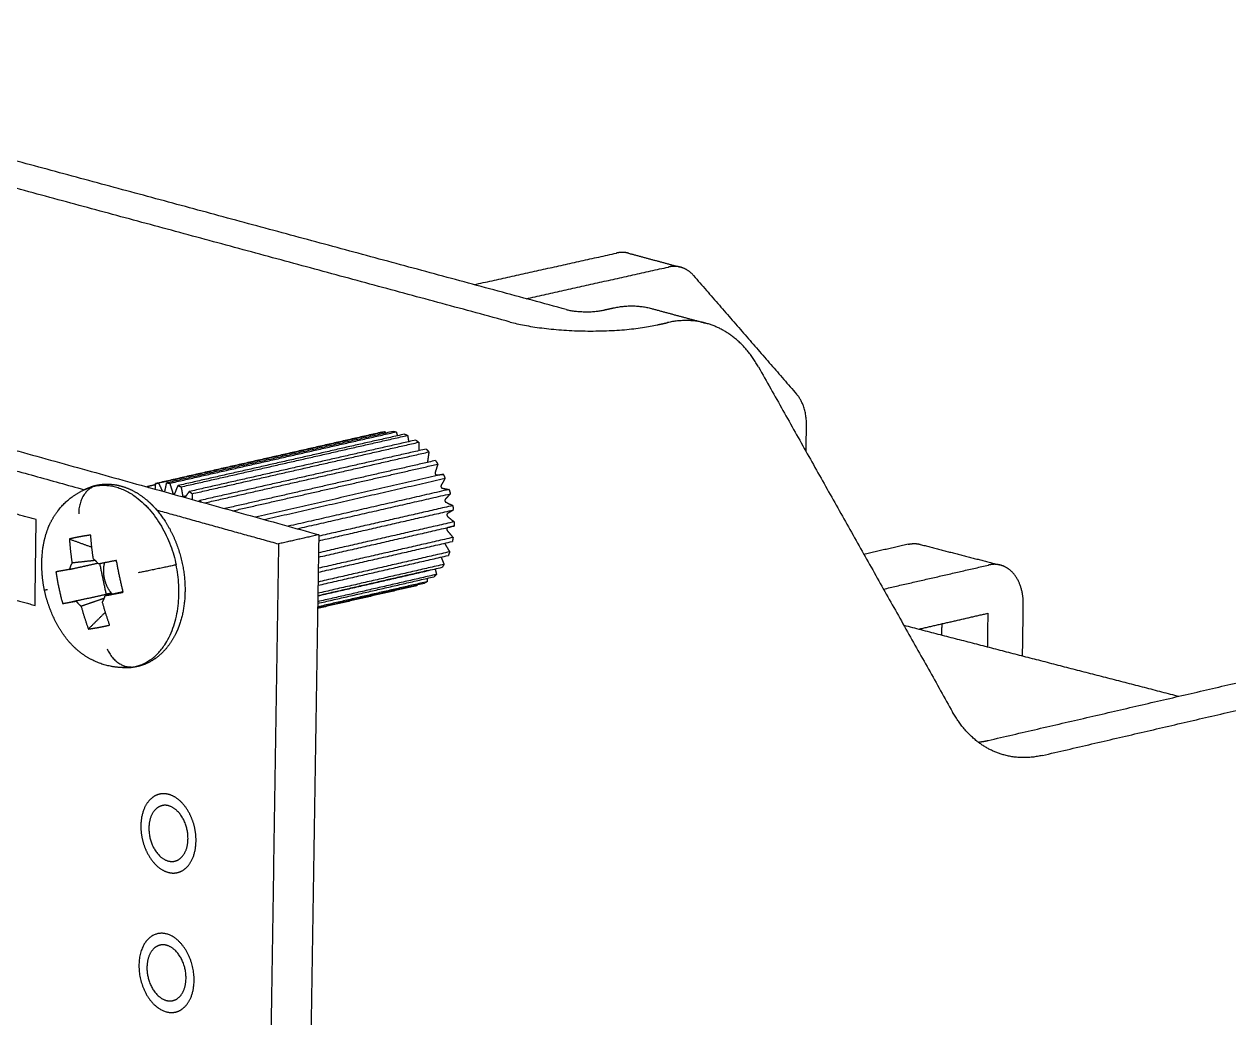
# Model space of a CAD drawing. Header units: millimetres. Extents: x 181 to 381, y 0 to 208.
# Drawn here: x 318.3 to 340.66, y 188.57 to 207.03 of the extents above; entities that cross this region are included whole.
import ezdxf

# ---------------------------------------------------------------- set-up
doc = ezdxf.new("R2010")
doc.units = ezdxf.units.MM
doc.layers.add('Make2D$可见线$曲线', color=7, linetype='Continuous', true_color=0x000000)

msp = doc.modelspace()

# ---------------------------------------------------------------- linework, layer by layer
at = {"layer": 'Make2D$可见线$曲线', "color": 18, "lineweight": -3, "true_color": 0x000000}
for points, weights, degree in [([(328.363, 201.726), (318.447, 204.405), (308.744, 207.026)], [1009.75842841, 1020.82189906, 1031.88536972], 2), ([(327.323, 201.494), (317.409, 204.178), (307.708, 206.804)], [1008.7990402, 1019.86251086, 1030.92598151], 2), ([(302.787, 203.384), (313.156, 200.498), (323.769, 197.545)], [1028.4003331, 1016.55312311, 1004.70591313], 2), ([(326.655, 202.188), (327.977, 202.481), (329.295, 202.774)], [1053.73608506, 1055.00891554, 1056.28174602], 2), ([(329.52, 202.771), (329.412, 202.8), (329.295, 202.774)], [1016.81757944, 1020.74508899, 1056.28174602], 2), ([(329.52, 202.771), (330.002, 202.641), (330.484, 202.512)], [1016.81757944, 1016.28311076, 1015.74864207], 2), ([(304.974, 202.404), (312.136, 200.408), (319.414, 198.38)], [1024.34157826, 1016.18142143, 1008.0212646], 2), ([(327.618, 201.927), (328.94, 202.222), (330.259, 202.515)], [1052.62542076, 1053.89825018, 1055.1710796], 2), ([(330.484, 202.512), (330.376, 202.541), (330.259, 202.515)], [1015.74864207, 1019.67190299, 1055.1710796], 2), ([(330.723, 202.358), (330.621, 202.475), (330.484, 202.512)], [1055.68383753, 1010.8222186, 1015.74864207], 2), ([(330.723, 202.358), (331.682, 201.255), (332.637, 200.155)], [1055.68383753, 1056.9358053, 1058.18777307], 2), ([(328.363, 201.726), (328.699, 201.635), (329.045, 201.713)], [1009.75842841, 713.745245502, 1009.70800234], 2), ([(329.045, 201.713), (329.14, 201.734), (329.235, 201.755)], [1009.70800234, 1009.79580107, 1009.88359979], 2), ([(329.235, 201.755), (329.601, 201.837), (329.942, 201.745)], [1009.88359979, 968.244005468, 957.165880269], 2), ([(329.942, 201.745), (330.446, 201.609), (330.95, 201.473)], [957.165880269, 956.639897495, 956.113914722], 2), ([(327.323, 201.494), (328.666, 201.131), (330.053, 201.441)], [1008.7990402, 712.281495839, 1008.59733592], 2), ([(330.053, 201.441), (330.148, 201.462), (330.243, 201.483)], [1008.59733592, 1008.68513465, 1008.77293337], 2), ([(330.95, 201.473), (330.609, 201.565), (330.243, 201.483)], [956.113914722, 967.179490552, 1008.77293337], 2), ([(331.93, 200.659), (331.566, 201.307), (330.95, 201.473)], [1010.61694646, 936.783030674, 956.113914722], 2), ([(331.93, 200.659), (333.736, 197.447), (335.533, 194.251)], [1010.61694646, 1013.15105011, 1015.68515376], 2), ([(332.821, 199.569), (332.826, 199.938), (332.637, 200.155)], [1058.52116034, 977.866990336, 1058.18777307], 2), ([(320.794, 198.504), (322.899, 198.982), (324.997, 199.459)], [1008.00490687, 1009.93380162, 1011.86269637], 2), ([(325.149, 199.462), (323.051, 198.986), (320.946, 198.507)], [1011.68457718, 1009.75568243, 1007.82678768], 2), ([(324.942, 199.449), (324.969, 199.455), (324.997, 199.459)], [1011.92860305, 1011.49224046, 1011.86269637], 2), ([(324.997, 199.459), (325.004, 199.445), (325.01, 199.431)], [1011.86269637, 1011.85771629, 1011.85273621], 2), ([(325.149, 199.462), (325.177, 199.46), (325.206, 199.455)], [1011.68457718, 1011.24856106, 1011.61955802], 2), ([(332.813, 199.088), (332.817, 199.328), (332.821, 199.569)], [1058.63265633, 1058.57690834, 1058.52116034], 2), ([(324.942, 199.449), (322.845, 198.972), (320.739, 198.494)], [1011.92860305, 1009.99970831, 1008.07081356], 2), ([(321.003, 198.5), (323.108, 198.978), (325.206, 199.455)], [1007.76176853, 1009.69066328, 1011.61955802], 2), ([(325.361, 199.412), (323.263, 198.936), (321.158, 198.457)], [1011.44771971, 1009.51882496, 1007.58993021], 2), ([(321.214, 198.433), (323.32, 198.912), (325.418, 199.389)], [1007.52864023, 1009.45753498, 1011.38642973], 2), ([(325.569, 199.302), (323.471, 198.825), (321.365, 198.346)], [1011.22838246, 1009.29948771, 1007.37059296], 2), ([(321.42, 198.306), (323.525, 198.785), (325.623, 199.262)], [1007.31571082, 1009.24460557, 1011.17350032], 2), ([(324.75, 199.371), (324.75, 199.372), (324.75, 199.373)], [1012.16929582, 1012.16921403, 1012.16913224], 2), ([(325.206, 199.455), (325.217, 199.419), (325.229, 199.382)], [1011.61955802, 1011.61378525, 1011.60801248], 2), ([(325.361, 199.412), (325.389, 199.402), (325.418, 199.389)], [1011.44771971, 1011.0134743, 1011.38642973], 2), ([(325.418, 199.389), (325.427, 199.33), (325.437, 199.272)], [1011.38642973, 1011.38731133, 1011.38819293], 2), ([(325.569, 199.302), (325.596, 199.283), (325.623, 199.262)], [1011.22838246, 1010.79725462, 1011.17350032], 2), ([(325.623, 199.262), (325.624, 199.183), (325.626, 199.104)], [1011.17350032, 1011.18813008, 1011.20275984], 2), ([(325.763, 199.136), (323.666, 198.658), (321.56, 198.179)], [1011.0361515, 1009.10725675, 1007.178362], 2), ([(321.65, 198.135), (323.735, 198.609), (325.813, 199.082)], [1007.1693303, 1009.07970307, 1010.99007583], 2), ([(325.763, 199.136), (325.788, 199.11), (325.813, 199.082)], [1011.0361515, 1010.60935185, 1010.99007583], 2), ([(325.813, 199.082), (325.801, 198.996), (325.789, 198.91)], [1010.99007583, 1011.02163926, 1011.05320269], 2), ([(325.936, 198.921), (323.985, 198.476), (322.026, 198.03)], [1010.87942826, 1009.08440251, 1007.28937676], 2), ([(322.174, 197.989), (324.08, 198.423), (325.978, 198.855)], [1007.35130791, 1009.09774035, 1010.84417279], 2), ([(325.789, 198.91), (325.788, 198.899), (325.792, 198.888)], [1011.05320269, 912.633869595, 942.712069301], 2), ([(325.978, 198.855), (325.954, 198.778), (325.929, 198.7)], [1010.84417279, 1010.8890752, 1010.93397761], 2), ([(325.936, 198.921), (325.958, 198.889), (325.978, 198.855)], [1010.87942826, 1010.45797824, 1010.84417279], 2), ([(326.08, 198.666), (324.341, 198.269), (322.595, 197.871)], [1010.7650623, 1009.16470231, 1007.56434232], 2), ([(322.756, 197.827), (324.437, 198.21), (326.113, 198.592)], [1007.65878782, 1009.20047783, 1010.74216785], 2), ([(325.955, 198.653), (326.018, 198.659), (326.08, 198.666)], [1010.91402424, 1010.83954327, 1010.7650623], 2), ([(326.113, 198.592), (326.077, 198.527), (326.04, 198.461)], [1010.74216785, 1010.79844679, 1010.85472574], 2), ([(326.08, 198.666), (326.097, 198.63), (326.113, 198.592)], [1010.7650623, 1010.34974954, 1010.74216785], 2), ([(319.619, 198.45), (319.31, 198.342), (319.313, 197.933)], [1007.06034156, 821.943897475, 1006.6817667], 2), ([(319.381, 198.362), (319.444, 198.398), (319.512, 198.421)], [931.793167868, 948.951990094, 970.234392102], 2), ([(319.512, 198.421), (319.515, 198.422), (319.518, 198.423)], [970.234392102, 971.135209904, 972.043415369], 2), ([(319.518, 198.423), (319.568, 198.44), (319.619, 198.45)], [972.043415369, 988.359675824, 1007.06034156], 2), ([(319.619, 198.45), (320.759, 198.668), (321.123, 196.985)], [1007.06034156, 711.138615056, 1005.64009018], 2), ([(320.575, 198.434), (320.586, 198.44), (320.597, 198.445)], [1008.07737218, 1008.08218819, 1008.24742896], 2), ([(320.597, 198.445), (320.668, 198.461), (320.739, 198.477)], [1008.24742896, 1008.31228759, 1008.37714621], 2), ([(320.597, 198.445), (320.605, 198.434), (320.612, 198.423)], [1008.24742896, 1008.24086859, 1008.23430822], 2), ([(320.735, 198.389), (320.737, 198.442), (320.739, 198.494)], [1008.09826719, 1008.08454037, 1008.07081356], 2), ([(320.739, 198.494), (320.767, 198.5), (320.794, 198.504)], [1008.07081356, 1007.63598908, 1008.00490687], 2), ([(320.794, 198.504), (320.831, 198.428), (320.867, 198.352)], [1008.00490687, 1007.97799006, 1007.95107325], 2), ([(320.913, 198.349), (320.903, 198.347), (320.893, 198.345)], [1007.98343853, 1007.97445931, 1007.9654801], 2), ([(320.911, 198.341), (320.929, 198.424), (320.946, 198.507)], [1007.90194368, 1007.86436568, 1007.82678768], 2), ([(320.911, 198.34), (320.911, 198.341), (320.911, 198.341)], [998.48110447, 1003.03382728, 1007.90194368], 2), ([(320.946, 198.507), (320.974, 198.505), (321.003, 198.5)], [1007.82678768, 1007.39230967, 1007.76176853], 2), ([(321.003, 198.5), (321.031, 198.411), (321.059, 198.322)], [1007.76176853, 1007.74764339, 1007.73351826], 2), ([(321.098, 198.311), (321.128, 198.384), (321.158, 198.457)], [1007.69018446, 1007.64005733, 1007.58993021], 2), ([(321.158, 198.457), (321.186, 198.446), (321.214, 198.433)], [1007.58993021, 1007.15722292, 1007.52864023], 2), ([(321.214, 198.433), (321.23, 198.341), (321.245, 198.249)], [1007.52864023, 1007.53003054, 1007.53142084], 2), ([(321.289, 198.235), (321.327, 198.291), (321.365, 198.346)], [1007.48352369, 1007.42705833, 1007.37059296], 2), ([(321.365, 198.346), (321.393, 198.327), (321.42, 198.306)], [1007.37059296, 1006.94100324, 1007.31571082], 2), ([(326.189, 198.384), (324.698, 198.043), (323.204, 197.702)], [1010.69805194, 1009.32663185, 1007.95521176], 2), ([(326.059, 198.409), (326.124, 198.396), (326.189, 198.384)], [1010.84359665, 1010.7708243, 1010.69805194], 2), ([(326.189, 198.384), (326.2, 198.344), (326.211, 198.304)], [1010.69805194, 1010.28939587, 1010.68851912], 2), ([(318.524, 197.825), (318.143, 197.93), (317.762, 198.036), (317.382, 198.142)], [1009.17585072, 1009.60093784, 1010.02602495, 1010.45111206], 3), ([(321.086, 198.3), (321.094, 198.302), (321.098, 198.311)], [942.683146641, 905.002163359, 1007.69018446], 2), ([(321.308, 198.263), (321.277, 198.256), (321.245, 198.249)], [1007.58927837, 1007.56034961, 1007.53142084], 2), ([(321.245, 198.249), (321.245, 198.248), (321.246, 198.247)], [1007.53142084, 998.464253643, 990.491451221], 2), ([(321.42, 198.306), (321.421, 198.252), (321.422, 198.198)], [1007.31571082, 1007.32572868, 1007.33574655], 2), ([(321.543, 198.164), (321.552, 198.172), (321.56, 198.179)], [1007.2013801, 1007.18987105, 1007.178362], 2), ([(321.56, 198.179), (321.573, 198.166), (321.585, 198.152)], [1007.178362, 1006.9644301, 1006.95407888], 2), ([(323.371, 197.656), (324.793, 197.98), (326.211, 198.304)], [1008.07852036, 1009.38351974, 1010.68851912], 2), ([(326.211, 198.304), (326.164, 198.254), (326.117, 198.203)], [1010.68851912, 1010.75371494, 1010.81891076], 2), ([(326.129, 198.148), (326.193, 198.117), (326.256, 198.085)], [1010.81709235, 1010.74920911, 1010.68132587], 2), ([(320.609, 198.04), (320.588, 198.058), (320.567, 198.076)], [860.037345721, 860.702485042, 861.800325263], 2), ([(320.761, 198.004), (321.89, 197.689), (323.022, 197.374)], [1006.52470322, 1005.27428137, 1004.02385952], 2), ([(323.767, 197.432), (325.019, 197.718), (326.267, 198.004)], [1008.38722053, 1009.53639592, 1010.68557131], 2), ([(326.256, 198.085), (325.014, 197.801), (323.769, 197.517)], [1010.68132587, 1009.53797932, 1008.39463278], 2), ([(326.267, 198.004), (326.212, 197.97), (326.157, 197.937)], [1010.68557131, 1010.75683463, 1010.82809795], 2), ([(326.256, 198.085), (326.263, 198.045), (326.267, 198.004)], [1010.68132587, 1010.27955496, 1010.68557131], 2), ([(318.503, 196.232), (318.51, 196.763), (318.517, 197.294), (318.524, 197.825)], [1009.52611916, 1009.40936301, 1009.29260687, 1009.17585072], 3), ([(323.763, 197.128), (325.023, 197.417), (326.28, 197.705)], [1008.41921484, 1009.57633405, 1010.73345325], 2), ([(326.281, 197.784), (325.024, 197.497), (323.764, 197.208)], [1010.71561509, 1009.55864855, 1008.40168201], 2), ([(326.28, 197.705), (326.219, 197.689), (326.158, 197.674)], [1010.73345325, 1010.80766952, 1010.8818858], 2), ([(326.161, 197.881), (326.221, 197.833), (326.281, 197.784)], [1010.83566969, 1010.77564239, 1010.71561509], 2), ([(326.281, 197.784), (326.281, 197.744), (326.28, 197.705)], [1010.71561509, 1010.32065691, 1010.73345325], 2), ([(319.331, 197.505), (319.232, 197.486), (319.14, 197.465)], [1006.60210005, 1006.25213156, 1006.8465277], 2), ([(319.14, 197.465), (319.157, 197.242), (319.19, 197.019)], [1006.8465277, 1005.85278824, 1006.79059741], 2), ([(319.14, 197.465), (319.349, 197.389), (319.557, 197.314)], [1006.8465277, 1007.00970193, 1007.17287617], 2), ([(319.536, 197.539), (319.43, 197.523), (319.331, 197.505)], [1006.36887484, 1006.0131937, 1006.60210005], 2), ([(319.585, 197.094), (319.553, 197.316), (319.536, 197.539)], [1006.31294456, 1005.37559059, 1006.36887439], 2), ([(323.769, 197.545), (323.396, 197.459), (323.022, 197.374)], [1004.70591313, 1004.36488632, 1004.02385952], 2), ([(323.769, 197.545), (323.572, 184.993), (323.377, 172.51)], [1004.70591313, 1007.47678634, 1010.24765956], 2), ([(326.261, 197.494), (325.012, 197.208), (323.76, 196.921)], [1010.799421, 1009.6494124, 1008.4994038], 2), ([(326.153, 197.621), (326.207, 197.558), (326.261, 197.494)], [1010.89851677, 1010.84896889, 1010.799421], 2), ([(326.261, 197.494), (326.256, 197.456), (326.248, 197.419)], [1010.799421, 1010.41090537, 1010.83007226], 2), ([(323.022, 197.374), (322.827, 184.814), (322.634, 172.323)], [1004.02385952, 1006.79473274, 1009.56560595], 2), ([(326.198, 197.227), (324.978, 196.947), (323.755, 196.666)], [1010.92908089, 1009.80605735, 1008.68303381], 2), ([(323.759, 196.848), (325.005, 197.134), (326.248, 197.419)], [1008.54077698, 1009.68542462, 1010.83007226], 2), ([(326.104, 197.386), (326.105, 197.382), (326.107, 197.379)], [956.22147181, 975.026810125, 1011.00288686], 2), ([(326.107, 197.379), (326.153, 197.303), (326.198, 197.227)], [1011.00288686, 1010.96598387, 1010.92908089], 2), ([(326.198, 197.227), (326.187, 197.193), (326.174, 197.16)], [1010.92908089, 1010.54635605, 1010.97120564], 2), ([(334.708, 197.367), (334.298, 197.273), (333.887, 197.179)], [1054.51027261, 1054.11256103, 1053.71484945], 2), ([(334.708, 197.367), (334.795, 197.386), (334.867, 197.383), (334.93, 197.366)], [1054.51027261, 1054.59447462, 1054.66887299, 1054.73773968], 3), ([(334.93, 197.365), (335.661, 197.176), (336.394, 196.987)], [945.678209839, 944.925742391, 944.173274943], 2), ([(319.19, 197.019), (319.158, 196.967), (319.141, 196.9)], [1006.79059741, 995.346059927, 1006.87228041], 2), ([(319.141, 196.9), (319.316, 196.939), (319.491, 196.978), (319.666, 197.017)], [1006.87228041, 1007.00617741, 1007.13972169, 1007.27268533], 3), ([(319.619, 197.066), (319.476, 197.051), (319.333, 197.035), (319.19, 197.019)], [1007.17131584, 1007.04445224, 1006.91754014, 1006.79059741], 3), ([(319.679, 197.001), (319.636, 197.057), (319.585, 197.094)], [1006.22286404, 994.776018757, 1006.31294456], 2), ([(320.014, 197.066), (319.84, 197.032), (319.679, 197.001)], [1005.90796427, 1005.0993549, 1006.22286358], 2), ([(319.826, 196.44), (319.766, 196.723), (319.706, 197.006)], [1007.46674726, 1007.47798474, 1007.48922221], 2), ([(319.791, 197.023), (319.753, 196.891), (319.785, 196.738)], [996.602771992, 947.35232209, 1007.45232516], 2), ([(320.139, 196.476), (320.069, 196.769), (320.014, 197.066)], [1005.88461179, 1004.00227775, 1005.90796337], 2), ([(323.754, 196.605), (324.965, 196.883), (326.174, 197.16)], [1008.74647564, 1009.85884064, 1010.97120564], 2), ([(326.039, 197.129), (326.066, 197.062), (326.094, 196.994)], [1011.13479654, 1011.11686226, 1011.09892799], 2), ([(336.192, 193.724), (343.428, 195.402), (350.569, 197.058)], [1018.63983327, 1025.47176364, 1032.30369401], 2), ([(319.141, 196.9), (319.008, 196.876), (318.891, 196.855)], [1006.87227995, 1006.10327281, 1007.26447105], 2), ([(318.891, 196.855), (318.935, 196.557), (319.015, 196.266)], [1007.26447016, 1005.36926507, 1007.24111858], 2), ([(319.174, 196.916), (319.174, 196.912), (319.174, 196.908)], [941.496263576, 942.264600959, 943.040221893], 2), ([(320.327, 195.089), (321.469, 195.298), (321.123, 196.985)], [1006.92702059, 711.044210843, 1005.64009018], 2), ([(321.123, 196.985), (320.772, 196.907), (320.42, 196.838)], [1005.64009018, 820.805666065, 1005.61611211], 2), ([(325.954, 196.807), (324.853, 196.554), (323.75, 196.301)], [1011.30153917, 1010.28780054, 1009.27406192], 2), ([(323.751, 196.409), (324.907, 196.674), (326.059, 196.939)], [1009.02796241, 1010.08932379, 1011.15068518], 2), ([(326.094, 196.994), (324.924, 196.726), (323.752, 196.457)], [1011.09892799, 1010.02224333, 1008.94555868], 2), ([(325.797, 196.88), (324.775, 196.645), (323.752, 196.41)], [1011.46950349, 1010.52878013, 1009.58805678], 2), ([(325.766, 196.873), (325.766, 196.872), (325.766, 196.872)], [936.095949311, 936.036519212, 936.483242733], 2), ([(325.954, 196.807), (325.933, 196.785), (325.91, 196.765)], [1011.30153917, 1010.92746787, 1011.36066676], 2), ([(325.928, 196.909), (325.941, 196.858), (325.954, 196.807)], [1011.30986385, 1011.30570151, 1011.30153917], 2), ([(326.094, 196.994), (326.077, 196.966), (326.059, 196.939)], [1011.09892799, 1010.72108911, 1011.15068518], 2), ([(334.249, 196.535), (335.225, 196.758), (336.199, 196.981)], [1050.91600682, 1051.85914399, 1052.80228116], 2), ([(336.42, 196.98), (336.357, 196.998), (336.286, 197.001), (336.199, 196.981)], [1053.02974823, 1052.96088154, 1052.88648317, 1052.80228116], 3), ([(337.199, 193.446), (344.437, 195.127), (351.578, 196.786)], [1017.52916685, 1024.36109722, 1031.19302759], 2), ([(319.785, 196.738), (319.821, 196.57), (319.923, 196.458)], [1007.45232516, 941.416501413, 1007.34964524], 2), ([(325.783, 196.673), (324.767, 196.439), (323.748, 196.205)], [1011.52805935, 1010.59178039, 1009.65550142], 2), ([(323.748, 196.191), (324.742, 196.419), (325.733, 196.647)], [1009.76539873, 1010.67868595, 1011.59197318], 2), ([(325.591, 196.598), (324.67, 196.387), (323.748, 196.175)], [1011.76858853, 1010.92047546, 1010.0723624], 2), ([(323.749, 196.269), (324.831, 196.517), (325.91, 196.765)], [1009.37237702, 1010.36652189, 1011.36066676], 2), ([(325.105, 196.72), (325.105, 196.721), (325.105, 196.721)], [1012.30985269, 1012.30984201, 1012.30983133], 2), ([(325.218, 196.747), (325.218, 196.746), (325.217, 196.746)], [1012.17250919, 1012.17306728, 1012.17362536], 2), ([(325.275, 196.759), (325.274, 196.759), (325.274, 196.76)], [1012.10406634, 1012.10417506, 1012.10428379], 2), ([(325.591, 196.598), (325.564, 196.592), (325.536, 196.589)], [1011.76858853, 1011.39809468, 1011.83449524], 2), ([(325.592, 196.614), (325.591, 196.606), (325.591, 196.598)], [1011.76437326, 1011.76648089, 1011.76858853], 2), ([(325.783, 196.673), (325.759, 196.659), (325.733, 196.647)], [1011.52805935, 1011.15647259, 1011.59197318], 2), ([(325.777, 196.735), (325.78, 196.704), (325.783, 196.673)], [1011.52257104, 1011.5253152, 1011.52805935], 2), ([(317.361, 196.551), (317.741, 196.444), (318.122, 196.338), (318.503, 196.232)], [1010.8013805, 1010.37629338, 1009.95120627, 1009.52611916], 3), ([(318.736, 196.523), (318.681, 196.513), (318.681, 196.516)], [1007.64825916, 941.131232077, 922.628750568], 2), ([(319.015, 196.266), (319.42, 196.353), (319.826, 196.44)], [1007.24111858, 1007.35393292, 1007.46674726], 2), ([(319.923, 196.458), (319.703, 196.409), (319.484, 196.36), (319.265, 196.312)], [1007.34964524, 1007.18359014, 1007.01653533, 1006.84892793], 3), ([(319.358, 196.219), (319.502, 196.269), (319.646, 196.319), (319.79, 196.369)], [1006.75884741, 1006.89406923, 1007.02928316, 1007.16448353], 3), ([(319.754, 196.293), (319.786, 196.345), (319.803, 196.412)], [1006.28119455, 994.748149411, 1006.19951156], 2), ([(319.803, 196.412), (319.914, 196.438), (320.025, 196.463), (320.136, 196.488)], [1006.19951156, 1006.3199152, 1006.44048313, 1006.56129259], 3), ([(319.803, 196.412), (319.964, 196.443), (320.139, 196.476)], [1006.1995111, 1005.07602466, 1005.88461179], 2), ([(319.923, 196.458), (319.874, 196.449), (319.826, 196.44)], [1007.34964524, 1007.40819625, 1007.46674726], 2), ([(319.937, 196.443), (319.93, 196.45), (319.923, 196.458)], [1006.51172052, 1006.55873201, 1007.34964524], 2), ([(319.015, 196.266), (319.132, 196.287), (319.265, 196.312)], [1007.24111858, 1006.07994258, 1006.84892747], 2), ([(319.265, 196.312), (319.308, 196.256), (319.358, 196.219)], [1006.84892793, 995.318190581, 1006.75884741], 2), ([(319.358, 196.219), (319.418, 196.003), (319.493, 195.793)], [1006.75884741, 1005.80370664, 1006.780208], 2), ([(319.809, 196.107), (319.651, 195.95), (319.493, 195.793)], [1007.12262281, 1006.95141541, 1006.780208], 2), ([(319.888, 195.866), (319.814, 196.077), (319.754, 196.293)], [1006.30255515, 1005.32650876, 1006.28119455], 2), ([(336.831, 195.295), (336.838, 195.766), (336.845, 196.238)], [1053.86358787, 1053.75534599, 1053.64710411], 2), ([(334.905, 195.792), (335.546, 195.939), (336.186, 196.086)], [1051.76730075, 1052.38740254, 1053.00750432], 2), ([(335.334, 195.681), (335.335, 195.786), (335.337, 195.891)], [1054.11608816, 1054.09196978, 1054.0678514], 2), ([(336.186, 196.086), (336.181, 195.775), (336.177, 195.464)], [1053.00750432, 1053.07889749, 1053.15029066], 2), ([(319.493, 195.793), (319.586, 195.806), (319.685, 195.824)], [1006.780208, 1006.18552461, 1006.53546202], 2), ([(319.685, 195.824), (319.784, 195.843), (319.888, 195.866)], [1006.53546202, 1005.94658675, 1006.30255515], 2), ([(334.627, 195.864), (337.173, 195.206), (339.734, 194.545)], [939.656593864, 937.102557174, 934.548520483], 2), ([(319.841, 195.427), (320.003, 195.054), (320.327, 195.089)], [1006.58241218, 821.83740843, 1006.92702059], 2), ([(320.126, 195.078), (320.201, 195.073), (320.274, 195.081)], [944.987509426, 964.296173995, 988.007822964], 2), ([(320.274, 195.081), (320.279, 195.082), (320.285, 195.082)], [988.007822964, 990.004760089, 992.032925807], 2), ([(320.287, 195.083), (320.307, 195.085), (320.327, 195.089)], [992.61481596, 999.587195388, 1006.92702059], 2), ([(336.485, 193.455), (335.888, 193.62), (335.533, 194.251)], [962.524484845, 943.472297809, 1015.68515376], 2), ([(336.009, 193.693), (336.1, 193.703), (336.192, 193.724)], [998.344369732, 1007.42753231, 1018.63983327], 2), ([(337.199, 193.446), (336.829, 193.36), (336.485, 193.455)], [1017.52916685, 973.863454213, 962.524484845], 2), ([(320.986, 192.51), (320.942, 192.523), (320.9, 192.524), (320.861, 192.514)], [1007.37910253, 1007.42782366, 1007.47693762, 1007.524587], 3), ([(320.95, 189.919), (320.905, 189.932), (320.863, 189.933), (320.823, 189.924)], [1007.94861689, 1007.9978277, 1008.04743928, 1008.09553763], 3)]:
    msp.add_rational_spline(points, weights, degree=degree, dxfattribs=at)
for points, weights, degree, knots in [([(325.929, 198.7), (325.924, 198.684), (325.933, 198.668), (325.942, 198.651), (325.955, 198.653)], [1010.93397761, 860.192208313, 1010.93645611, 860.180483183, 1010.91402424], 2, [2.34483669, 2.34483669, 2.34483669, 2.36696217, 2.36696217, 2.38908764, 2.38908764, 2.38908764]), ([(318.677, 196.515), (318.638, 196.712), (318.622, 196.913), (318.641, 197.288), (318.672, 197.464), (318.731, 197.627), (318.737, 197.646), (318.745, 197.664), (318.752, 197.683), (318.818, 197.845), (318.913, 197.988), (319.167, 198.249), (319.334, 198.356), (319.519, 198.419)], [1007.91561182, 1007.92218584, 1007.90667683, 1007.84060344, 1007.79268961, 1007.73547581, 1007.72882063, 1007.72204237, 1007.7151568, 1007.65519512, 1007.58025779, 1007.40043017, 1007.2934445, 1007.1846655], 3, [0.000031, 0.000031, 0.000031, 0.000031, 0.626737, 0.626737, 1.198542, 1.198542, 1.198542, 1.264738, 1.264738, 1.264738, 1.842552, 1.842552, 2.52546, 2.52546, 2.52546, 2.52546]), ([(319.536, 198.434), (319.578, 198.449), (319.621, 198.46), (319.664, 198.468), (319.833, 198.5), (320.008, 198.484), (320.176, 198.424), (320.353, 198.362), (320.519, 198.252), (320.665, 198.107), (320.697, 198.076), (320.727, 198.044), (320.756, 198.01), (320.987, 197.744), (321.154, 197.393), (321.235, 197.012)], [1007.21662336, 1007.17902394, 1007.14122456, 1007.10320505, 1006.95520663, 1006.80731442, 1006.66333434, 1006.51180474, 1006.36836952, 1006.24609878, 1006.22011211, 1006.19509561, 1006.17115422, 1005.98264185, 1005.86735171, 1005.85155863], 3, [0, 0, 0, 0, 0.175238, 0.175238, 0.175238, 0.857834, 0.857834, 0.857834, 1.578712, 1.578712, 1.578712, 1.73099, 1.73099, 1.73099, 2.943236, 2.943236, 2.943236, 2.943236]), ([(326.04, 198.461), (326.033, 198.447), (326.039, 198.429), (326.046, 198.411), (326.059, 198.409)], [1010.85472574, 860.126794083, 1010.86262492, 860.120254336, 1010.84359665], 2, [2.34483669, 2.34483669, 2.34483669, 2.36696217, 2.36696217, 2.38908764, 2.38908764, 2.38908764]), ([(321.059, 198.322), (321.065, 198.304), (321.078, 198.3), (321.082, 198.299), (321.086, 198.3)], [1007.73351826, 857.458520047, 1007.71560781, 960.138451764, 942.683146641], 2, [2.34483669, 2.34483669, 2.34483669, 2.36696217, 2.36696217, 2.37396675, 2.37396675, 2.37396675]), ([(326.117, 198.203), (326.107, 198.192), (326.111, 198.173), (326.115, 198.154), (326.129, 198.148)], [1010.81891076, 860.097902806, 1010.83188539, 860.096834261, 1010.81709235], 2, [2.34483669, 2.34483669, 2.34483669, 2.36696217, 2.36696217, 2.38908764, 2.38908764, 2.38908764]), ([(326.157, 197.937), (326.146, 197.93), (326.147, 197.911), (326.148, 197.891), (326.161, 197.881)], [1010.82809795, 860.106797169, 1010.84558098, 860.111246526, 1010.83566969], 2, [2.34483669, 2.34483669, 2.34483669, 2.36696217, 2.36696217, 2.38908764, 2.38908764, 2.38908764]), ([(326.158, 197.674), (326.145, 197.671), (326.144, 197.653), (326.142, 197.635), (326.153, 197.621)], [1010.8818858, 860.153088446, 1010.90311313, 860.162861247, 1010.89851677], 2, [2.34483669, 2.34483669, 2.34483669, 2.36696217, 2.36696217, 2.38908764, 2.38908764, 2.38908764]), ([(321.235, 197.012), (321.309, 196.66), (321.304, 196.303), (321.218, 195.986), (321.199, 195.919), (321.177, 195.854), (321.152, 195.791), (321.074, 195.603), (320.964, 195.44), (320.824, 195.316), (320.691, 195.199), (320.535, 195.12), (320.365, 195.089), (320.344, 195.085), (320.322, 195.082), (320.301, 195.079)], [1005.85155862, 1005.83694645, 1005.90829489, 1006.05006935, 1006.08025837, 1006.11341987, 1006.14919487, 1006.25730462, 1006.38878927, 1006.5320438, 1006.6681974, 1006.81128815, 1006.9597192, 1006.97835848, 1006.99702618, 1007.01572389], 3, [0, 0, 0, 0, 1.124111, 1.124111, 1.124111, 1.36201, 1.36201, 1.36201, 2.085351, 2.085351, 2.085351, 2.769542, 2.769542, 2.769542, 2.855432, 2.855432, 2.855432, 2.855432]), ([(336.845, 196.238), (336.847, 196.387), (336.803, 196.609), (336.671, 196.841), (336.53, 196.944), (336.437, 196.976), (336.42, 196.98)], [1053.64710411, 1053.61289963, 1053.51306738, 1053.32105161, 1053.15131857, 1053.04806757, 1053.02974823], 3, [-1.593086, -1.593086, -1.593086, -1.593086, -1.194814, -0.796543, -0.398271, -0.314587, -0.314587, -0.314587, -0.314587]), ([(320.285, 195.086), (320.094, 195.064), (319.9, 195.088), (319.534, 195.218), (319.363, 195.325), (319.217, 195.469), (319.216, 195.47), (319.215, 195.471), (319.213, 195.472), (319.077, 195.608), (318.964, 195.773), (318.787, 196.128), (318.72, 196.319), (318.677, 196.515)], [1006.97786102, 1007.08689192, 1007.20048432, 1007.4202755, 1007.52573043, 1007.61284164, 1007.61347149, 1007.61410034, 1007.61472817, 1007.69630427, 1007.76843269, 1007.87182212, 1007.90459048, 1007.91540888], 3, [0, 0, 0, 0, 0.672326, 0.672326, 1.348047, 1.348047, 1.348047, 1.352908, 1.352908, 1.352908, 1.987319, 1.987319, 2.613407, 2.613407, 2.613407, 2.613407]), ([(320.736, 192.699), (320.579, 192.619), (320.471, 192.413), (320.467, 192.144), (320.465, 191.964), (320.509, 191.786), (320.585, 191.638)], [1007.63275434, 1007.83250233, 1008.00060737, 1008.0598505, 1008.09941783, 1008.08365679, 1008.0255354], 3, [0.404416, 0.404416, 0.404416, 0.404416, 1.250011, 1.250011, 1.250011, 1.814768, 1.814768, 1.814768, 1.814768]), ([(321.374, 192.36), (321.282, 192.54), (321.144, 192.677), (320.989, 192.721), (320.897, 192.746), (320.811, 192.737), (320.736, 192.699)], [1006.9572713, 1007.02776128, 1007.16070421, 1007.33289307, 1007.43445308, 1007.53722262, 1007.63275434], 3, [-0.685662, -0.685662, -0.685662, -0.685662, 0, 0, 0, 0.404416, 0.404416, 0.404416, 0.404416]), ([(320.861, 192.514), (320.721, 192.482), (320.619, 192.322), (320.616, 192.102), (320.612, 191.819), (320.771, 191.544), (320.972, 191.488), (321.016, 191.475), (321.058, 191.474), (321.098, 191.483)], [1007.524587, 1007.69448054, 1007.84575512, 1007.89421892, 1007.95627518, 1007.82626604, 1007.60383002, 1007.55490285, 1007.50557952, 1007.45774111], 3, [0.194009, 0.194009, 0.194009, 0.194009, 0.885748, 0.885748, 0.885748, 1.771496, 1.771496, 1.771496, 1.966326, 1.966326, 1.966326, 1.966326]), ([(321.098, 191.483), (321.237, 191.516), (321.339, 191.676), (321.342, 191.896), (321.346, 192.179), (321.186, 192.454), (320.986, 192.51)], [1007.45774111, 1007.28809331, 1007.13711995, 1007.08871362, 1007.02665737, 1007.15666651, 1007.37910253], 3, [1.966326, 1.966326, 1.966326, 1.966326, 2.657244, 2.657244, 2.657244, 3.542992, 3.542992, 3.542992, 3.542992]), ([(321.222, 191.299), (321.379, 191.379), (321.487, 191.584), (321.491, 191.854), (321.494, 192.034), (321.449, 192.212), (321.374, 192.36)], [1007.3495279, 1007.15006543, 1006.98226087, 1006.92308205, 1006.88354328, 1006.89925302, 1006.9572713], 3, [2.905355, 2.905355, 2.905355, 2.905355, 3.750033, 3.750033, 3.750033, 4.314382, 4.314382, 4.314382, 4.314382]), ([(320.585, 191.638), (320.676, 191.458), (320.814, 191.321), (320.969, 191.277), (321.06, 191.251), (321.147, 191.261), (321.222, 191.299)], [1008.0255354, 1007.95501312, 1007.82212593, 1007.65003948, 1007.54824898, 1007.44524346, 1007.3495279], 3, [1.814768, 1.814768, 1.814768, 1.814768, 2.500022, 2.500022, 2.500022, 2.905355, 2.905355, 2.905355, 2.905355]), ([(320.953, 190.129), (320.67, 190.21), (320.437, 189.953), (320.431, 189.555), (320.426, 189.157), (320.65, 188.769), (320.933, 188.688), (321.025, 188.661), (321.111, 188.671), (321.187, 188.709)], [1007.90240743, 1008.21632002, 1008.54178804, 1008.62936487, 1008.71694169, 1008.53346643, 1008.21955385, 1008.11740369, 1008.01402991, 1007.91802796], 3, [0, 0, 0, 0, 1.250011, 1.250011, 1.250011, 2.500022, 2.500022, 2.500022, 2.906787, 2.906787, 2.906787, 2.906787]), ([(321.187, 188.709), (321.343, 188.789), (321.451, 188.993), (321.455, 189.262), (321.46, 189.661), (321.235, 190.049), (320.953, 190.129)], [1007.91802796, 1007.71901107, 1007.5516749, 1007.49259641, 1007.40501958, 1007.58849484, 1007.90240743], 3, [2.906787, 2.906787, 2.906787, 2.906787, 3.750033, 3.750033, 3.750033, 5.000044, 5.000044, 5.000044, 5.000044]), ([(320.823, 189.924), (320.684, 189.891), (320.583, 189.732), (320.58, 189.512), (320.576, 189.23), (320.735, 188.955), (320.935, 188.898), (320.98, 188.885), (321.023, 188.884), (321.062, 188.894)], [1008.09553763, 1008.26484693, 1008.41540609, 1008.46373329, 1008.52578955, 1008.3957804, 1008.17334438, 1008.12392773, 1008.07410695, 1008.02582015], 3, [0.195959, 0.195959, 0.195959, 0.195959, 0.885748, 0.885748, 0.885748, 1.771496, 1.771496, 1.771496, 1.968275, 1.968275, 1.968275, 1.968275]), ([(321.062, 188.894), (321.201, 188.926), (321.302, 189.085), (321.305, 189.305), (321.309, 189.587), (321.15, 189.862), (320.95, 189.919)], [1008.02582015, 1007.85675667, 1007.70649776, 1007.65822799, 1007.59617173, 1007.72618087, 1007.94861689], 3, [1.968275, 1.968275, 1.968275, 1.968275, 2.657244, 2.657244, 2.657244, 3.542992, 3.542992, 3.542992, 3.542992])]:
    msp.add_rational_spline(points, weights, degree=degree, knots=knots, dxfattribs=at)

doc.saveas('drawing.dxf')
